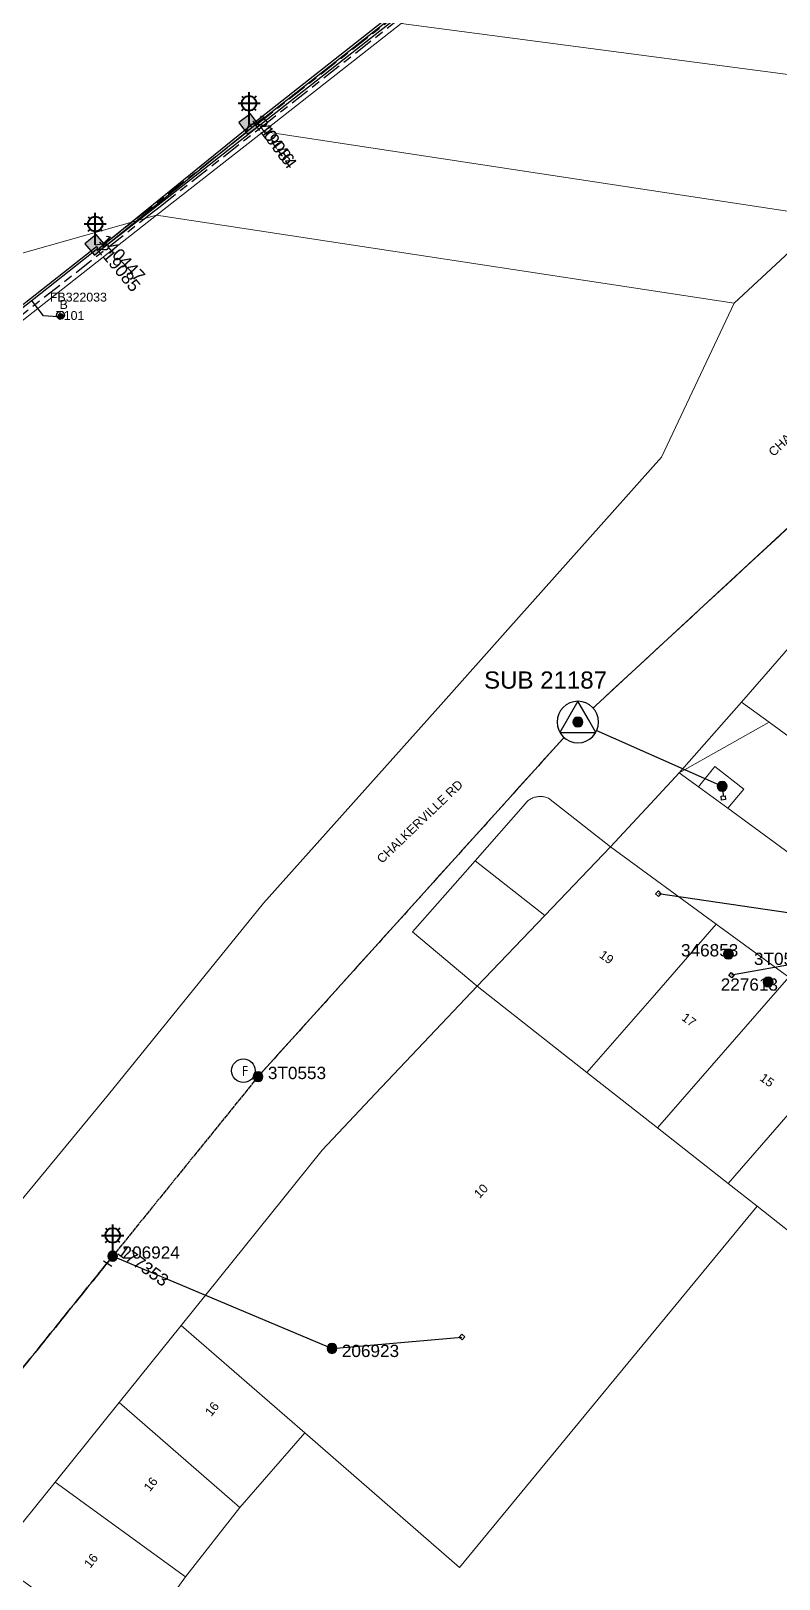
# Model space of a CAD drawing. Header units: metres. Extents: x 268894 to 271187, y 6187806 to 6189595.
# Drawn here: x 269720.7 to 269872.9, y 6188421.9 to 6188736.9 of the extents above; entities that cross this region are included whole.
import ezdxf
from ezdxf.enums import TextEntityAlignment as Align

# ---------------------------------------------------------------- set-up
doc = ezdxf.new("R2010")
doc.units = ezdxf.units.M
doc.linetypes.add('Cable Exist OH', pattern=[1, 1, 0])
doc.linetypes.add('Cable Exist UG', pattern=[8.2, 4, -1.2, 1.8, -1.2])
doc.layers.get('0').update_dxf_attribs({"color": 6})
for name, color, linetype, lineweight in [('Cadastre Land Parcels_SP_EXT', 9, 'Continuous', 5), ('Cadastre Road Names_SP_HV_LV_SL_EXT', 9, 'Continuous', 5), ('Cadastre Roads_SP_EXT', 9, 'Continuous', 5)]:
    doc.layers.add(name, color=color, linetype=linetype, lineweight=lineweight)
for name, color, linetype in [('Duct_SP_EXT', 7, 'Continuous'), ('Equip_SP_HV_EXT', 7, 'Continuous'), ('Equip_SP_SL_EXT', 7, 'Continuous'), ('Mains_HV_EXT', 7, 'Continuous'), ('Mains_LV_EXT', 7, 'Continuous'), ('Mains_SL_EXT', 7, 'Continuous'), ('OH_Details_SP_MISC', 7, 'Continuous'), ('Services_SP_EXT', 7, 'Continuous'), ('Sub_SP_TR_HV_LV_EXT', 7, 'Continuous'), ('SupportsOH_SP_TR_HV_LV_SL_EXT', 7, 'Continuous'), ('SupportsUG_SP_LV_SL_EXT', 7, 'Continuous')]:
    doc.layers.add(name, color=color, linetype=linetype)
doc.styles.add('COLUMN_LABEL', font='arial.ttf')
doc.styles.add('iecARIAL', font='arial.ttf', dxfattribs={"height": 2})
doc.styles.add('iecISOCP', font='isocp.shx')
doc.styles.add('POLE_LABEL', font='arial.ttf')
doc.styles.get("Standard").update_dxf_attribs({"font": 'arial.ttf'})
doc.linetypes.add('Cable E UG', pattern='A,6,-0.5,["E",Standard,S=1.7,R=0,X=0.5,Y=-1],-2.9', length=9.4)

# ---------------------------------------------------------------- blocks, each defined once
blk = doc.blocks.new('SUB_POLE_EXT')
blk.add_wipeout([(0, 4.22), (0.42, 4.2), (0.83, 4.14), (1.21, 4.05), (1.62, 3.9), (1.99, 3.72), (2.35, 3.51), (2.68, 3.26), (2.99, 2.99), (3.28, 2.66), (3.52, 2.34), (3.76, 1.92), (3.9, 1.62), (4.04, 1.23), (4.18, 0.63), (4.22, 0), (4.18, -0.61), (4.06, -1.15), (3.9, -1.62), (3.58, -2.24), (3.22, -2.73), (2.97, -3.01), (2.68, -3.26), (2.36, -3.5), (2, -3.72), (1.64, -3.89), (1.25, -4.03), (0.82, -4.14), (0.42, -4.2), (0, -4.22), (-0.41, -4.2), (-0.8, -4.15), (-1.21, -4.05), (-1.62, -3.9), (-1.99, -3.73), (-2.35, -3.51), (-2.68, -3.26), (-2.96, -3.02), (-3.23, -2.72), (-3.51, -2.35), (-3.71, -2.01), (-3.91, -1.6), (-4.05, -1.21), (-4.16, -0.76), (-4.22, -0.14), (-4.21, 0.39), (-4.14, 0.83), (-4.03, 1.27), (-3.9, 1.63), (-3.71, 2.02), (-3.5, 2.37), (-3.28, 2.67), (-2.99, 2.99), (-2.68, 3.27), (-2.33, 3.52), (-1.98, 3.73), (-1.63, 3.9), (-1.2, 4.05), (-0.78, 4.15), (-0.4, 4.21)])
blk.add_line((2.16, 0.48), (2.16, 0.48, 0))
blk.add_lwpolyline([(-4.22, 0, 1), (4.22, 0, 1)], format="xyb", close=True)
blk.add_lwpolyline([(2.14, 0.52), (0, 4.22), (-3.66, -2.11), (3.66, -2.11)], close=True)
for tag, height, flags, p in [('ASSET_NUM', 3.5, 8, (2, 2)), ('STREET_CODE', 0.2, 9, (1.5, 0)), ('CONSTRUCTED_VOLTAGE', 0.2, 9, (1.5, -0.2)), ('OPERATING_VOLTAGE', 0.2, 9, (1.5, -0.6)), ('OPERATED_BY', 0.2, 9, (1.5, -0.8)), ('ORIENTATION', 0.2, 9, (1.5, -1.2)), ('OWNED_BY', 0.2, 9, (1.5, -1.4)), ('SECONDARY_VOLTAGE', 0.2, 9, (1.5, -1.6)), ('STATE', 0.2, 9, (1.5, -1.8)), ('SUBSTATION_TYPE', 0.2, 9, (1.5, -2)), ('STREETNAME', 0.2, 9, (1.5, -2.8)), ('SUBURB', 0.2, 9, (1.5, -3)), ('NO_PHASES', 0.2, 9, (1.5, -0.4)), ('MAINTAINED_BY', 0.2, 9, (1.5, -1)), ('USAGE', 0.2, 9, (1.5, -2.2)), ('LEGEND', 0.2, 9, (1.5, -2.4)), ('LOCATION', 0.2, 9, (1.5, -2.6)), ('NOTES', 0.2, 9, (1.5, -3.2)), ('Z', 0.2, 1, (1.5, -3.4))]:
    blk.add_attdef(tag, text='', height=height, dxfattribs=dict(flags=flags)).set_placement(p, align=Align.MIDDLE_LEFT)
blk = doc.blocks.new('COLUMN_EXT')
blk.add_hatch(color=256).paths.add_polyline_path([(-1.49, 1.48), (-1.49, -1.49), (1.48, -1.49), (1.48, 1.48)])
blk.add_lwpolyline([(-1.49, -1.49), (1.48, -1.49), (1.48, 1.48), (-1.49, 1.48)], close=True)
for tag, height, style, flags, p in [('ASSET_NUM', 2.5, 'COLUMN_LABEL', 8, (2, 2)), ('STRUCTURE_PLANT_NUMBER', 0.2, 'POLE_LABEL', 9, (1.81, 0.03)), ('STREET_CODE', 0.2, 'COLUMN_LABEL', 9, (1.81, -0.2))]:
    blk.add_attdef(tag, text='', height=height, dxfattribs=dict(style=style, flags=flags)).set_placement(p, align=Align.MIDDLE_LEFT)
at = {"flags": 1}
blk.add_attdef('Z', (1.81, -2.35), '', height=0.2, dxfattribs=at)
at = {"flags": 9}
for tag, p in [('COLUMN_TYPE', (1.81, -0.4)), ('OWNED_BY', (1.81, -0.6)), ('STATE', (1.81, -0.8)), ('USAGE', (1.81, -1)), ('STREETNAME', (1.81, -1.6)), ('SUBURB', (1.81, -1.8)), ('LEGEND', (1.81, -1.2)), ('LOCATION', (1.81, -1.4)), ('NOTES', (1.81, -2))]:
    blk.add_attdef(tag, text='', height=0.2, dxfattribs=at).set_placement(p, align=Align.MIDDLE_LEFT)
blk = doc.blocks.new('DUCT_EXT')
blk.add_circle((0, 0.8), 0.8)
at = {"flags": 1}
blk.add_attdef('Z', (0, 0), '', height=0.2, dxfattribs=at)
at = {"flags": 9}
for tag, p in [('DUCT_CODE', (0, 0)), ('XSECT_TYPE', (0, -0.2)), ('STATE', (0, -0.6)), ('FB_REFERENCE', (0, -0.4)), ('NOTES', (0, -0.8))]:
    blk.add_attdef(tag, text='', height=0.2, dxfattribs=at).set_placement(p, align=Align.MIDDLE_LEFT)
blk = doc.blocks.new('SL_LANTERN_EXT')
at = {"lineweight": 40}
for p, q in [((0, 1.97), (0, 6.47)), ((-2.25, 4.22), (2.25, 4.22)), ((-1.46, 5.68), (-1.06, 5.28)), ((-1.46, 2.76), (-1.06, 3.16)), ((1.46, 5.68), (1.06, 5.28)), ((1.46, 2.76), (1.06, 3.16)), ((0, 0), (0, 2.72))]:
    blk.add_line(p, q, dxfattribs=at)
blk.add_circle((0, 4.22), 1.5, dxfattribs=at)
at = {"style": 'iecARIAL', "flags": 8}
blk.add_attdef('ASSET_NUM', (1.5, 1.5), '', height=2.5, dxfattribs=at)
for tag, p, height, flags in [('OPERATING_VOLTAGE', (0.98, -1.65), 0.2, 9), ('ORIENTATION', (0.98, -1.85), 0.2, 9), ('OWNED_BY', (0.98, -2.05), 0.2, 9), ('STATE', (0.98, -2.25), 0.2, 9), ('CONSTRUCTED_VOLTAGE', (0.98, -0.65), 0.2, 9), ('CONTROL_TYPE', (0.98, -0.85), 0.2, 9), ('LANTERN_PURPOSE', (0.98, -1.05), 0.2, 9), ('LANTERN_TYPE', (0.98, -1.25), 0.2, 9), ('NO_PHASES', (0.98, -1.45), 0.2, 9), ('USAGE', (0.98, -2.45), 0.2, 9), ('CEXIST', (0.98, -2.65), 0.2, 9), ('CNEW', (0.98, -2.85), 0.2, 9), ('CNUMBER', (0.98, -3.05), 0.2, 9), ('CREMOVE', (0.98, -3.25), 0.2, 9), ('LNUMBER', (2.18, -3.25), 2.5, 8), ('CREPLACE', (0.98, -3.45), 0.2, 9), ('LKINGHEIGHT', (0.98, -3.65), 0.2, 9), ('LBRACKET', (0.98, -3.85), 0.2, 9), ('LBRACKETVOCAB', (0.98, -4.05), 0.2, 9), ('LCATEGORY', (0.98, -4.25), 0.2, 9), ('LCHARGE1', (0.98, -4.45), 0.2, 9), ('LCHARGE1PERCENT', (0.98, -4.65), 0.2, 9), ('LCHARGE2', (0.98, -4.85), 0.2, 9), ('LCHARGE2PERCENT', (0.98, -5.05), 0.2, 9), ('LCHARGE3', (0.98, -5.25), 0.2, 9), ('LCHARGE3PERCENT', (0.98, -5.45), 0.2, 9), ('LEXIST', (0.98, -5.65), 0.2, 9), ('LLAMP', (0.98, -5.85), 0.2, 9), ('LLAMPVOCAB', (0.98, -6.05), 0.2, 9), ('LMAST', (0.98, -6.25), 0.2, 9), ('LMASTVOCAB', (0.98, -6.45), 0.2, 9), ('STREETNAME', (0.98, -9.25), 0.2, 9), ('SUBURB', (0.98, -9.45), 0.2, 1), ('LNEW', (0.98, -6.65), 0.2, 9), ('LANTNUMBER', (0.98, -6.85), 0.2, 9), ('LOUTREACH', (0.98, -7.25), 0.2, 9), ('LOUTREACHVOCAB', (0.98, -7.45), 0.2, 9), ('LRATECODE', (0.98, -7.65), 0.2, 9), ('LREMOVE', (0.98, -7.85), 0.2, 9), ('LREPLACE', (0.98, -8.05), 0.2, 9), ('LTYPE', (0.98, -8.25), 0.2, 9), ('LTYPEVOCAB', (0.98, -8.45), 0.2, 9), ('LEGEND', (0.98, -8.65), 0.2, 9), ('LOCATION', (0.98, -8.85), 0.2, 9), ('NOTES', (0.98, -9.05), 0.2, 9)]:
    blk.add_attdef(tag, p, '', height=height, dxfattribs=dict(flags=flags))
blk = doc.blocks.new('CCP_EXT')
blk.add_wipeout([(0, 0.57), (0.57, 0), (0, -0.57), (-0.57, 0)])
blk.add_lwpolyline([(-0.57, 0), (0, 0.57), (0.57, 0), (0, -0.57), (-0.57, 0)])
at = {"flags": 1}
blk.add_attdef('Z', (0, 0), '', height=0.2, dxfattribs=at)
at = {"flags": 9}
for tag, p in [('CCP_TYPE', (0, 0)), ('CONSTRUCTED_VOLTAGE', (0, -0.2)), ('OPERATING_VOLTAGE', (0, -0.6)), ('ORIENTATION', (0, -0.8)), ('OWNED_BY', (0, -1)), ('STATE', (0, -1.8)), ('NO_PHASES', (0, -0.4)), ('USAGE', (0, -1.2)), ('LEGEND', (0, -1.4)), ('LIFE_SUPPORT', (0, -1.6)), ('NOTES', (0, -2))]:
    blk.add_attdef(tag, text='', height=0.2, dxfattribs=at).set_placement(p, align=Align.MIDDLE_LEFT)
blk = doc.blocks.new('POLE_EXT')
blk.add_hatch(color=256).paths.add_polyline_path([(-1, 0, 1), (1, 0, 1)])
blk.add_lwpolyline([(-1, 0, 1), (1, 0, 1)], format="xyb", close=True)
for tag, height, flags, p in [('pNumber', 2.5, 8, (-17.84, 2.07)), ('OWNED_BY', 0.2, 9, (1.35, -0.4)), ('SPECIAL_USE', 0.2, 9, (1.35, -0.8)), ('STATE', 0.2, 9, (1.35, -1)), ('cLV', 0.2, 9, (1.35, -1.4)), ('hDepth', 0.2, 9, (1.35, -1.6)), ('hDia', 0.2, 9, (1.35, -1.8)), ('cHV', 0.2, 9, (1.35, -2)), ('PARENT', 0.2, 9, (1.35, -0.6)), ('USAGE', 0.2, 9, (1.35, -1.2)), ('LBRACKET', 0.2, 9, (1.35, -2.2)), ('LExisting', 0.2, 9, (1.35, -2.4)), ('LANTNUMBER', 0.2, 9, (1.35, -2.6)), ('LOther', 0.2, 9, (1.35, -2.8)), ('LRemove', 0.2, 9, (1.35, -3)), ('LEGEND', 0.2, 9, (1.35, -3.2)), ('cLinedev', 0.2, 9, (1.35, -3.4)), ('pExisting', 0.2, 9, (1.35, -3.8)), ('pFooting', 0.2, 9, (1.35, -4.4)), ('pNew', 0.2, 9, (1.35, -4.6)), ('pRelocate', 0.2, 9, (1.35, -5)), ('pRemove', 0.2, 9, (1.35, -5.2)), ('pReplace', 0.2, 9, (1.35, -5.4)), ('pStay', 0.2, 9, (1.35, -5.6)), ('pType', 0.2, 9, (1.35, -5.8)), ('cspan', 0.2, 9, (1.35, -6)), ('STREETNAME', 0.2, 9, (1.35, -6.2)), ('SUBURB', 0.2, 9, (1.35, -6.4)), ('LOCATION', 0.2, 9, (1.35, -3.6)), ('PFNUMBER', 0.2, 9, (1.35, -4)), ('NEWPFNUMBER', 0.2, 9, (1.35, -4.2)), ('OPERATED_BY', 0.2, 9, (1.36, -7.01)), ('NOTES', 0.2, 9, (1.35, -6.6)), ('MAINTAINED_BY', 0.2, 9, (1.36, -6.81))]:
    blk.add_attdef(tag, text='', height=height, dxfattribs=dict(flags=flags)).set_placement(p, align=Align.MIDDLE_LEFT)
at = {"style": 'POLE_LABEL'}
for tag, height, flags, p in [('ASSET_NUM', 2.5, 8, (2, 2)), ('STRUCTURE_PLANT_NUMBER', 0.2, 9, (1.35, 0.03)), ('STREET_CODE', 0.2, 9, (1.35, -0.2))]:
    blk.add_attdef(tag, text='', height=height, dxfattribs=dict(at, flags=flags)).set_placement(p, align=Align.MIDDLE_LEFT)
at = {"flags": 1}
blk.add_attdef('Z', (1.35, -7.33), '', height=0.2, dxfattribs=at)
blk = doc.blocks.new('End Shackle_EXT')
blk.add_wipeout([(0, 0.25), (1.81, 0.25), (1.82, -0.25), (0, -0.25)])
blk.add_line((1.81, -1), (1.81, 1))
at = {"flags": 1}
blk.add_attdef('Z', (0, 0), '', height=0.2, dxfattribs=at)
at = {"flags": 9}
for tag, p in [('CONNECTOR_TYPE', (0, 0)), ('CONSTRUCTED_VOLTAGE', (0, -0.2)), ('OPERATING_VOLTAGE', (0, -0.6)), ('ORIENTATION', (0, -0.8)), ('OWNED_BY', (0, -1)), ('STATE', (0, -1.2)), ('NO_PHASES', (0, -0.4)), ('USAGE', (0, -1.4)), ('NOTES', (0, -1.6))]:
    blk.add_attdef(tag, text='', height=0.2, dxfattribs=at).set_placement(p, align=Align.MIDDLE_LEFT)
blk = doc.blocks.new('FAULT_INDICATOR_MANUAL_EXT')
blk.add_circle((0, 0), 2.4)
at = {"insert": (-0.28, 0.92), "char_height": 2, "width": 1.2998, "attachment_point": 1, "style": 'iecISOCP'}
blk.add_mtext('F', dxfattribs=at)
for tag, height, flags, p in [('ASSET_NUM', 2.5, 8, (2, 2)), ('STREET_CODE', 0.2, 9, (1.5, 0)), ('CONSTRUCTED_VOLTAGE', 0.2, 9, (1.5, -0.2)), ('OPERATING_VOLTAGE', 0.2, 9, (1.5, -0.8)), ('ORIENTATION', 0.2, 9, (1.5, -1)), ('OWNED_BY', 0.2, 9, (1.5, -1.2)), ('STATE', 0.2, 9, (1.5, -1.4)), ('STREETNAME', 0.2, 9, (1.5, -2.2)), ('SUBURB', 0.2, 9, (1.5, -2.4)), ('Z', 0.2, 1, (1.5, -2.8)), ('FLITE_NUMBER', 0.2, 9, (1.5, -0.4)), ('USAGE', 0.2, 9, (1.5, -1.6)), ('LEGEND', 0.2, 9, (1.5, -1.8)), ('LOCATION', 0.2, 9, (1.5, -2)), ('NOTES', 0.2, 9, (1.5, -2.6)), ('INDICATOR_TYPE', 0.2, 9, (1.5, -0.6))]:
    blk.add_attdef(tag, text='', height=height, dxfattribs=dict(flags=flags)).set_placement(p, align=Align.MIDDLE_LEFT)
blk = doc.blocks.new('CABLE_LARGE_EXT')
h = blk.add_hatch(color=256)
edge = h.paths.add_edge_path()
edge.add_arc((0, 0.55), 0.55, 0, 360)
blk.add_circle((0, 0.55), 0.55)
at = {"flags": 1}
blk.add_attdef('Z', (0, 0), '', height=0.2, dxfattribs=at)
at = {"flags": 9}
for tag, p in [('COND_CODE', (0, 0)), ('STATE', (0, -0.4)), ('XSECT_SIZE', (0, -0.6)), ('FB_REFERENCE', (0, -0.2)), ('NOTES', (0, -0.8))]:
    blk.add_attdef(tag, text='', height=0.2, dxfattribs=at).set_placement(p, align=Align.MIDDLE_LEFT)

msp = doc.modelspace()

# ---------------------------------------------------------------- linework, layer by layer
at = {"layer": 'Cadastre Land Parcels_SP_EXT', "linetype": 'Continuous'}
for points in [[(269908.97, 6188733.51), (269823.1, 6188759.64), (269796.07, 6188738.44), (269904.06, 6188724.2), (269908.97, 6188733.51)], [(269893.25, 6188705.94), (269898.65, 6188715.01), (269904.06, 6188724.2), (269796.07, 6188738.44), (269768.01, 6188716.44), (269882.63, 6188699), (269893.25, 6188705.94)], [(269882.63, 6188699), (269768.01, 6188716.44), (269746.28, 6188699.4), (269863.77, 6188681.53), (269882.63, 6188699)], [(269900.33, 6188600.76), (269878.44, 6188615.45), (269865.3, 6188600.36), (269870.89, 6188596.26), (269887.19, 6188584.35), (269900.33, 6188600.76)], [(269870.89, 6188596.26), (269865.3, 6188600.36), (269852.63, 6188585.96), (269870.89, 6188596.26)], [(269870.89, 6188596.26), (269852.63, 6188585.96), (269856.51, 6188583.12), (269859.88, 6188587.28), (269865.73, 6188582.66), (269862.48, 6188578.75), (269875.23, 6188569.42), (269887.19, 6188584.35), (269870.89, 6188596.26)], [(269865.73, 6188582.66), (269859.88, 6188587.28), (269856.51, 6188583.12), (269862.48, 6188578.75), (269865.73, 6188582.66)], [(269838.64, 6188570.94), (269826.01, 6188580.79), (269825.82, 6188580.87), (269825.62, 6188580.95), (269825.43, 6188581.01), (269825.23, 6188581.06), (269825.02, 6188581.1), (269824.82, 6188581.13), (269824.61, 6188581.15), (269824.41, 6188581.16), (269824.2, 6188581.16), (269824, 6188581.14), (269823.79, 6188581.12), (269823.59, 6188581.09), (269823.38, 6188581.04), (269823.19, 6188580.99), (269822.99, 6188580.92), (269822.8, 6188580.85), (269822.61, 6188580.76), (269822.43, 6188580.67), (269822.25, 6188580.56), (269822.08, 6188580.45), (269821.91, 6188580.33), (269821.75, 6188580.2), (269821.6, 6188580.06), (269821.45, 6188579.91), (269821.31, 6188579.76), (269811.09, 6188568.04), (269825.3, 6188556.97), (269838.64, 6188570.94)], [(269847.56, 6188540.75), (269860.15, 6188555.2), (269838.64, 6188570.94), (269825.3, 6188556.97), (269811.53, 6188542.54), (269833.84, 6188525), (269847.56, 6188540.75)], [(269825.3, 6188556.97), (269811.09, 6188568.04), (269798.32, 6188553.62), (269811.53, 6188542.54), (269825.3, 6188556.97)], [(269874.92, 6188544.39), (269860.15, 6188555.2), (269847.56, 6188540.75), (269833.84, 6188525), (269848.19, 6188513.72), (269874.92, 6188544.39)], [(269889.68, 6188533.59), (269874.92, 6188544.39), (269848.19, 6188513.72), (269862.54, 6188502.44), (269889.68, 6188533.59)], [(269868.44, 6188497.8), (269862.54, 6188502.44), (269848.19, 6188513.72), (269833.84, 6188525), (269811.53, 6188542.54), (269800.56, 6188531.03), (269790.83, 6188520.7), (269779.99, 6188509.17), (269751.28, 6188473.51), (269776.42, 6188451.68), (269807.94, 6188424.3), (269868.44, 6188497.8)], [(269904.44, 6188522.78), (269889.68, 6188533.59), (269862.54, 6188502.44), (269868.44, 6188497.8), (269876.89, 6188491.16), (269904.44, 6188522.78)], [(269776.42, 6188451.68), (269751.28, 6188473.51), (269738.65, 6188457.84), (269763.21, 6188436.47), (269776.42, 6188451.68)], [(269763.21, 6188436.47), (269738.65, 6188457.84), (269725.62, 6188441.67), (269752.17, 6188422.36), (269763.21, 6188436.47)], [(269752.17, 6188422.36), (269725.62, 6188441.67), (269712.97, 6188425.97), (269740.35, 6188406.05), (269752.17, 6188422.36)]]:
    msp.add_lwpolyline(points, close=True, dxfattribs=at)
msp.add_lwpolyline([(269682.81, 6188323.75), (269808.06, 6188232.12), (269951.4, 6188289.5), (269975.49, 6188340.97), (269967.45, 6188366.76), (269987.73, 6188404.03), (269971.46, 6188416.81), (269948.63, 6188434.76), (269948.63, 6188434.76), (269934.28, 6188446.04), (269919.93, 6188457.32), (269905.59, 6188468.6), (269891.24, 6188479.88), (269876.89, 6188491.16), (269868.44, 6188497.8), (269807.94, 6188424.3), (269776.42, 6188451.68), (269763.21, 6188436.47), (269752.17, 6188422.36), (269740.35, 6188406.05), (269728.52, 6188389.74), (269716.69, 6188373.43)], dxfattribs=at)
at = {"layer": 'Cadastre Roads_SP_EXT', "linetype": 'Continuous'}
msp.add_lwpolyline([(269541.64, 6188369.16), (269542.12, 6188515.68), (269542.35, 6188589.01), (269544.18, 6188642.28), (269575.08, 6188651.01), (269746.28, 6188699.4), (269698.26, 6188661.74), (269670.5, 6188636.61), (269646.56, 6188607.81), (269626.92, 6188575.93), (269611.97, 6188541.6), (269602.01, 6188505.51), (269599.15, 6188488.49), (269597.41, 6188471.32), (269596.79, 6188454.07), (269596.57, 6188384.2), (269541.64, 6188369.16)], close=True, dxfattribs=at)
at = {"layer": 'Duct_SP_EXT'}
for p, q in [((269813.21, 6188755.28), (269765.4, 6188717.63)), ((269813.51, 6188754.9), (269765.7, 6188717.25)), ((269765.4, 6188717.63), (269734.52, 6188692.6)), ((269765.4, 6188717.63), (269765.55, 6188717.44)), ((269765.7, 6188717.25), (269765.55, 6188717.44)), ((269765.7, 6188717.25), (269734.82, 6188692.23)), ((269710.96, 6188674.92), (269734.02, 6188693.06)), ((269711.25, 6188674.54), (269734.32, 6188692.69)), ((269734.02, 6188693.06), (269734.17, 6188692.88)), ((269734.32, 6188692.69), (269734.17, 6188692.88)), ((269734.52, 6188692.6), (269734.67, 6188692.42)), ((269734.82, 6188692.23), (269734.67, 6188692.42))]:
    msp.add_line(p, q, dxfattribs=at)
msp.add_lwpolyline([(269726.19, 6188678.73), (269723.28, 6188678.93), (269720.84, 6188682.12)], dxfattribs=at)
at = {"layer": 'Mains_HV_EXT', "linetype": 'Cable E UG'}
msp.add_lwpolyline([(269734.87, 6188692.35), (269747.82, 6188702.51), (269767.08, 6188717.62), (269795.14, 6188739.62), (269822.18, 6188760.82), (269841.31, 6188775.83), (269870.24, 6188798.52), (269957.01, 6188866.56), (269962.56, 6188870.92), (269964.64, 6188876.63), (269999.65, 6188911.49), (270045.06, 6188952.53), (270091.66, 6188991.06), (270093.28, 6188993.22)], dxfattribs=at)
at = {"layer": 'Mains_HV_EXT', "color": 7, "linetype": 'Cable Exist OH'}
msp.add_lwpolyline([(269891.43, 6188651.25), (269831.99, 6188596.3)], dxfattribs=at)
at = {"layer": 'Mains_HV_EXT', "linetype": 'Cable Exist OH'}
msp.add_lwpolyline([(269831.99, 6188596.3), (269766.97, 6188524.22)], dxfattribs=at)
at = {"layer": 'Mains_SL_EXT', "linetype": 'Cable Exist UG'}
for points in [[(269697.62, 6188662.5), (269745.67, 6188700.18), (269746.98, 6188701.21), (269746.98, 6188701.21), (269767.39, 6188717.22), (269795.45, 6188739.23), (269822.49, 6188760.43), (269841.62, 6188775.44), (269870.55, 6188798.12), (269957.31, 6188866.17), (269962.87, 6188870.53), (269965.37, 6188876.83), (270000.07, 6188911.17), (270045.28, 6188952.15), (270094.28, 6188992.12), (270102.34, 6188986.49)], [(269765.1, 6188717.97), (269766.78, 6188718.01), (269766.78, 6188718.01), (269812.57, 6188753.92), (269813.1, 6188755.61)], [(269733.8, 6188693.42), (269735.76, 6188693.68), (269735.76, 6188693.68), (269764.51, 6188716.24), (269764.51, 6188716.24), (269765.1, 6188717.97)]]:
    msp.add_lwpolyline(points, dxfattribs=at)
at = {"layer": 'OH_Details_SP_MISC', "color": 7, "linetype": 'Continuous', "flags": 128}
msp.add_lwpolyline([(269766.97, 6188524.22), (269831.99, 6188596.3), (269891.43, 6188651.25)], dxfattribs=at)
at = {"layer": 'Services_SP_EXT'}
for points in [[(269831.99, 6188596.3), (269861.35, 6188583.24)], [(269861.35, 6188583.24), (269861.59, 6188580.87)], [(269737.35, 6188487.63), (269781.97, 6188468.86)]]:
    msp.add_lwpolyline(points, dxfattribs=at)

# ---------------------------------------------------------------- block references
at = {"layer": 'Duct_SP_EXT'}
for name, p in [('DUCT_EXT', (269726.72, 6188678.28)), ('CABLE_LARGE_EXT', (269726.75, 6188678.28))]:
    msp.add_blockref(name, p, dxfattribs=at)
at = {"layer": 'Equip_SP_HV_EXT'}
msp.add_blockref('FAULT_INDICATOR_MANUAL_EXT', (269763.94, 6188525.37), dxfattribs=at)
at = {"layer": 'Equip_SP_SL_EXT'}
ref = msp.add_blockref('SL_LANTERN_EXT', (269765.1, 6188717.97), dxfattribs=at)
ref.add_attrib('ASSET_NUM', '140446', dxfattribs={"layer": '0', "height": 2.5, "rotation": 306.5858, "style": 'iecARIAL'}).set_placement((269766.6, 6188719.47), align=Align.MIDDLE_LEFT)
ref = msp.add_blockref('SL_LANTERN_EXT', (269733.8, 6188693.42), dxfattribs=at)
ref.add_attrib('ASSET_NUM', '140447', dxfattribs={"layer": '0', "height": 2.5, "rotation": 313.253, "style": 'iecARIAL'}).set_placement((269735.3, 6188694.92), align=Align.MIDDLE_LEFT)
ref = msp.add_blockref('SL_LANTERN_EXT', (269737.35, 6188487.63), dxfattribs=at)
ref.add_attrib('ASSET_NUM', '177353', dxfattribs={"layer": '0', "height": 2.5, "rotation": 324.3066, "style": 'iecARIAL'}).set_placement((269738.85, 6188489.13), align=Align.MIDDLE_LEFT)
at = {"layer": 'SupportsOH_SP_TR_HV_LV_SL_EXT'}
ref = msp.add_blockref('POLE_EXT', (269862.63, 6188549.12), dxfattribs=at)
ref.add_attrib('ASSET_NUM', '346853', dxfattribs={"layer": '0', "height": 2.5, "style": 'POLE_LABEL'}).set_placement((269864.63, 6188549.87), align=Align.MIDDLE_RIGHT)
ref = msp.add_blockref('POLE_EXT', (269877.67, 6188547.38), dxfattribs=at)
ref.add_attrib('ASSET_NUM', '3T0550', dxfattribs={"layer": '0', "height": 2.5, "style": 'POLE_LABEL'}).set_placement((269879.67, 6188548.13), align=Align.MIDDLE_RIGHT)
ref = msp.add_blockref('POLE_EXT', (269766.92, 6188524.16), dxfattribs=at)
ref.add_attrib('ASSET_NUM', '3T0553', dxfattribs={"layer": '0', "height": 2.5, "style": 'POLE_LABEL'}).set_placement((269768.92, 6188524.91), align=Align.MIDDLE_LEFT)
ref = msp.add_blockref('POLE_EXT', (269781.97, 6188468.86), dxfattribs=at)
ref.add_attrib('ASSET_NUM', '206923', dxfattribs={"layer": '0', "height": 2.5, "style": 'POLE_LABEL'}).set_placement((269783.97, 6188469.61), align=Align.TOP_LEFT)
at = {"layer": 'SupportsUG_SP_LV_SL_EXT'}
ref = msp.add_blockref('COLUMN_EXT', (269765.1, 6188717.97), dxfattribs=dict(at, rotation=36.81381166524616))
ref.add_attrib('ASSET_NUM', '219084', dxfattribs={"layer": '0', "height": 2.5, "rotation": 306.4027, "style": 'COLUMN_LABEL'}).set_placement((269767.1, 6188718.72), align=Align.MIDDLE_LEFT)
ref = msp.add_blockref('COLUMN_EXT', (269733.8, 6188693.42), dxfattribs=dict(at, rotation=40.10813718953713))
ref.add_attrib('ASSET_NUM', '219085', dxfattribs={"layer": '0', "height": 2.5, "rotation": 309.4934, "style": 'COLUMN_LABEL'}).set_placement((269735.8, 6188694.17), align=Align.TOP_LEFT)

# ---------------------------------------------------------------- texts
at = {"layer": 'Cadastre Land Parcels_SP_EXT'}
for s, rotation, p in [('19', 324.0724, (269836.17, 6188548.57)), ('17', 324.0573, (269852.93, 6188535.81)), ('15', 324.0575, (269868.83, 6188523.54)), ('10', 46.4587, (269811.96, 6188499.26)), ('16', 51.9711, (269757.39, 6188454.88)), ('16', 51.9587, (269744.91, 6188439.58)), ('16', 52.1713, (269732.78, 6188424.01))]:
    msp.add_text(s, height=1.8, rotation=rotation, dxfattribs=at).set_placement(p)
at = {"layer": 'Cadastre Road Names_SP_HV_LV_SL_EXT'}
for p in [(269871.82, 6188650.21), (269792.13, 6188567.43)]:
    msp.add_text('CHALKERVILLE RD', height=1.8, rotation=43.8099, dxfattribs=at).set_placement(p)
at = {"layer": 'Duct_SP_EXT'}
for s, p in [('FB322033', (269724.57, 6188681.86)), ('T101', (269725.85, 6188678.12)), ('B', (269726.55, 6188680.35))]:
    msp.add_text(s, height=1.8, dxfattribs=at).set_placement(p)

# ---------------------------------------------------------------- next in the draw order: block references
at = {"layer": 'Mains_LV_EXT', "rotation": 235.9110743151507}
msp.add_blockref('End Shackle_EXT', (269737.35, 6188487.63), dxfattribs=at)
at = {"layer": 'Services_SP_EXT', "rotation": 3.856151474321268}
msp.add_blockref('CCP_EXT', (269808.4, 6188471.16), dxfattribs=at)
at = {"layer": 'Sub_SP_TR_HV_LV_EXT'}
ref = msp.add_blockref('SUB_POLE_EXT', (269831.99, 6188596.3), dxfattribs=at)
ref.add_attrib('ASSET_NUM', 'SUB 21187', dxfattribs={"layer": '0', "height": 3.5}).set_placement((269837.92, 6188602.05), align=Align.BOTTOM_RIGHT)

# ---------------------------------------------------------------- next in the draw order: linework, layer by layer
at = {"layer": 'Cadastre Land Parcels_SP_EXT', "linetype": 'Continuous'}
msp.add_lwpolyline([(269736.47, 6188520.53), (269768.06, 6188559.44), (269804.09, 6188599.83), (269817.76, 6188615.16), (269849.03, 6188650.22), (269863.77, 6188681.53), (269746.28, 6188699.4), (269698.26, 6188661.74), (269670.5, 6188636.61), (269646.56, 6188607.81), (269626.92, 6188575.93), (269611.97, 6188541.6), (269602.01, 6188505.51), (269711.88, 6188490.73), (269736.47, 6188520.53)], close=True, dxfattribs=at)
at = {"layer": 'Mains_HV_EXT', "linetype": 'Cable Exist OH'}
msp.add_lwpolyline([(269766.97, 6188524.22), (269766.92, 6188524.16), (269737.35, 6188487.63), (269704.01, 6188446.25), (269640.45, 6188344.03)], dxfattribs=at)
at = {"layer": 'Mains_LV_EXT', "linetype": 'Cable Exist OH'}
msp.add_lwpolyline([(269704.01, 6188446.25), (269737.35, 6188487.63)], dxfattribs=at)
at = {"layer": 'Services_SP_EXT'}
msp.add_lwpolyline([(269781.97, 6188468.86), (269808.4, 6188471.16)], dxfattribs=at)

# ---------------------------------------------------------------- next in the draw order: block references
at = {"layer": 'SupportsOH_SP_TR_HV_LV_SL_EXT'}
msp.add_blockref('POLE_EXT', (269831.99, 6188596.3), dxfattribs=at)
ref = msp.add_blockref('POLE_EXT', (269737.35, 6188487.63), dxfattribs=at)
ref.add_attrib('ASSET_NUM', '206924', dxfattribs={"layer": '0', "height": 2.5, "style": 'POLE_LABEL'}).set_placement((269739.35, 6188488.38), align=Align.MIDDLE_LEFT)

# ---------------------------------------------------------------- next in the draw order: block references
at = {"layer": 'Services_SP_EXT'}
for p, rotation in [((269861.59, 6188580.87), 52.32205112293792), ((269863.25, 6188544.8), 188.2185859902415)]:
    msp.add_blockref('CCP_EXT', p, dxfattribs=dict(at, rotation=rotation))
msp.add_blockref('CCP_EXT', (269848.37, 6188561.36), dxfattribs=at)

# ---------------------------------------------------------------- next in the draw order: linework, layer by layer
at = {"layer": 'Cadastre Roads_SP_EXT', "linetype": 'Continuous'}
msp.add_lwpolyline([(269875.23, 6188569.42), (269862.48, 6188578.75), (269856.51, 6188583.12), (269852.63, 6188585.96), (269847.65, 6188580.62), (269838.64, 6188570.94), (269860.15, 6188555.2), (269874.92, 6188544.39)], dxfattribs=at)
at = {"layer": 'Services_SP_EXT'}
for points in [[(269887.22, 6188555.65), (269848.37, 6188561.36)], [(269877.67, 6188547.38), (269863.25, 6188544.8)]]:
    msp.add_lwpolyline(points, dxfattribs=at)

# ---------------------------------------------------------------- next in the draw order: block references
at = {"layer": 'SupportsOH_SP_TR_HV_LV_SL_EXT'}
msp.add_blockref('POLE_EXT', (269861.35, 6188583.24), dxfattribs=at)
ref = msp.add_blockref('POLE_EXT', (269870.71, 6188543.4), dxfattribs=at)
ref.add_attrib('ASSET_NUM', '227613', dxfattribs={"layer": '0', "height": 2.5, "style": 'POLE_LABEL'}).set_placement((269872.71, 6188544.15), align=Align.TOP_RIGHT)

doc.saveas('drawing.dxf')
